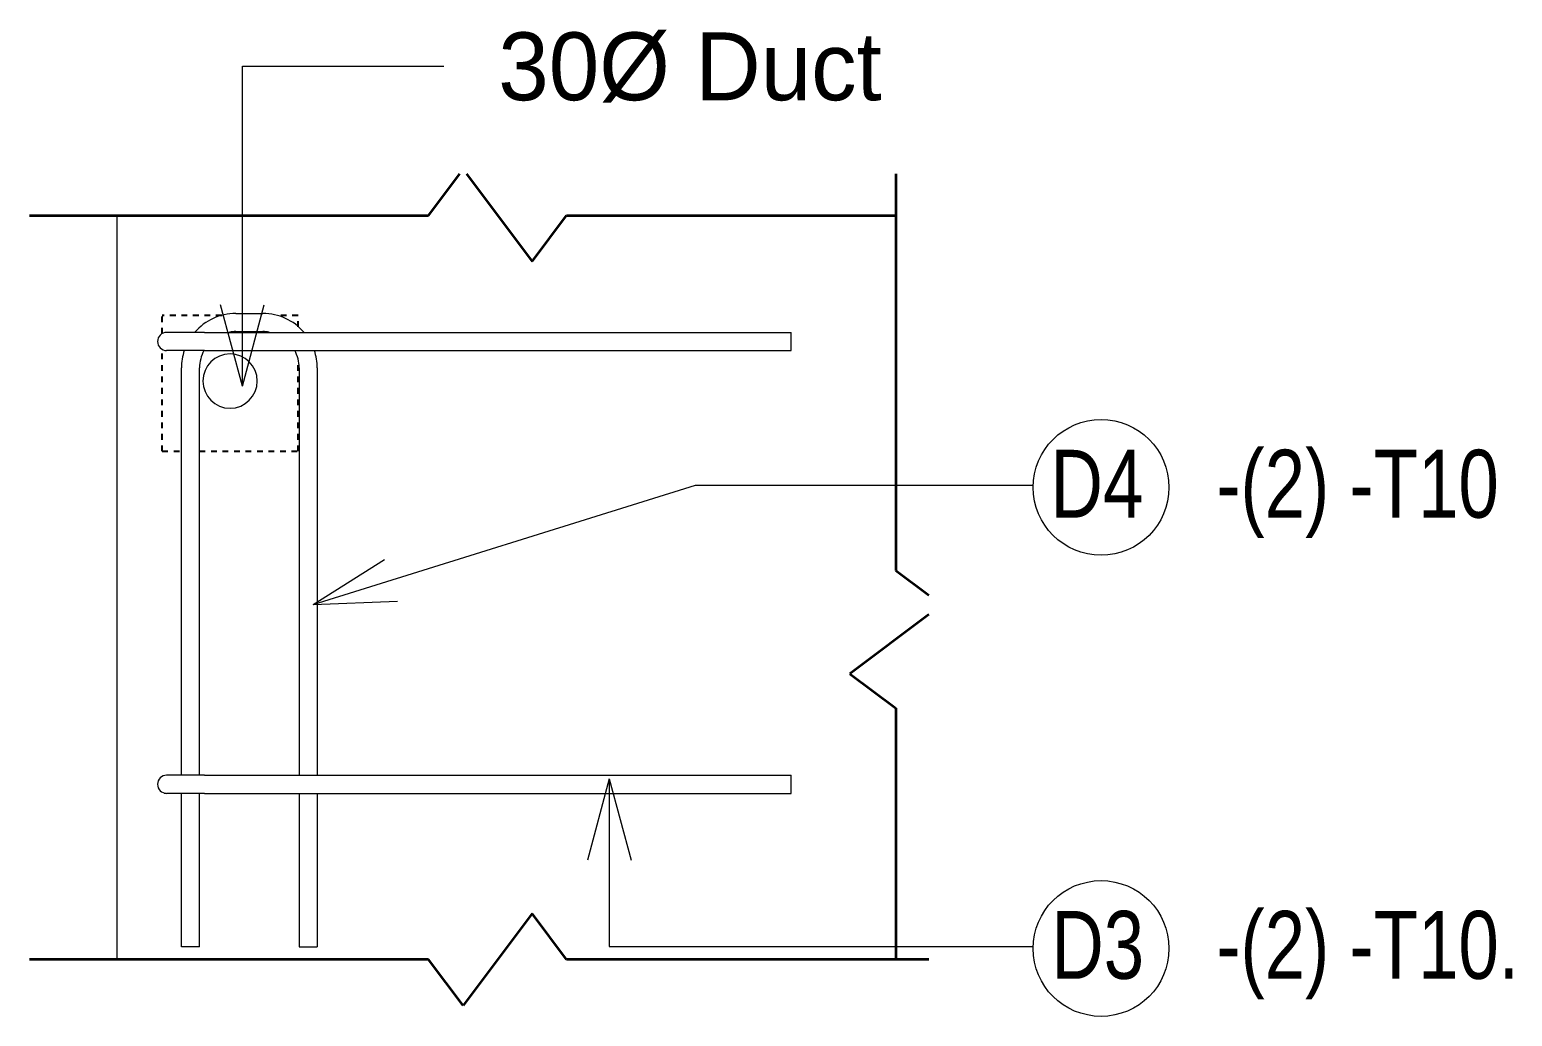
# Model space of a CAD drawing. Header units: millimetres. Extents: x 5559 to 16882, y -798 to 6095.
# Drawn here: x 16063 to 16882, y 1149 to 1694 of the extents above; entities that cross this region are included whole.
import ezdxf

# ---------------------------------------------------------------- set-up
doc = ezdxf.new("R2010")
doc.units = ezdxf.units.MM
doc.linetypes.add('Dash', pattern=[6.35, 3.175, -3.175])
for name, color, linetype, lineweight in [('A-DETL-GENF', 92, 'Continuous', 18), ('A-DETL-MEDM', 33, 'Continuous', 35), ('A-WALL', 113, 'Continuous', 18), ('A-WALL-HDLN', 110, 'Dash', 25), ('G-ANNO-TEXT', 231, 'Continuous', 9), ('S-RBAR', 171, 'Continuous', 18), ('S-RBAR-IDEN', 171, 'Continuous', 9)]:
    doc.layers.add(name, color=color, linetype=linetype, lineweight=lineweight)
doc.styles.add('Nirmala UI Semilight_1', font='Nirmala UI Semilight.ttf', dxfattribs={"width": 0.8, "height": 37.5})
doc.styles.add('Nirmala UI Semilight_2', font='Nirmala UI Semilight.ttf', dxfattribs={"height": 37.5})

# ---------------------------------------------------------------- blocks, each defined once
blk = doc.blocks.new('M_Break Line - M_Break Line-556746-Detail 22')
at = {"layer": 'A-DETL-MEDM'}
for p, q in [((6694.51, 1591.47), (6711.77, 1614.49)), ((6715.34, 1614.49), (6751.66, 1566.07)), ((6474.16, 1591.47), (6694.51, 1591.47)), ((6751.66, 1566.07), (6770.71, 1591.47)), ((6770.71, 1591.47), (6952.61, 1591.47))]:
    blk.add_line(p, q, dxfattribs=at)
blk = doc.blocks.new('M_Break Line - M_Break Line-556703-Detail 22')
at = {"layer": 'A-DETL-MEDM'}
for p, q in [((6952.61, 1614.49), (6952.61, 1395.41)), ((6952.61, 1395.41), (6970.81, 1381.76)), ((6970.81, 1370.97), (6927.21, 1338.26)), ((6927.21, 1338.26), (6952.61, 1319.21)), ((6952.61, 1319.21), (6952.61, 1180.43))]:
    blk.add_line(p, q, dxfattribs=at)
blk = doc.blocks.new('M_Break Line - M_Break Line-556762-Detail 22')
at = {"layer": 'A-DETL-MEDM'}
for p, q in [((6751.66, 1205.83), (6713.56, 1155.03)), ((6770.71, 1180.43), (6751.66, 1205.83)), ((6694.51, 1180.43), (6474.16, 1180.43)), ((6713.56, 1155.03), (6694.51, 1180.43)), ((6970.81, 1180.43), (6770.71, 1180.43))]:
    blk.add_line(p, q, dxfattribs=at)
blk = doc.blocks.new('M_Rebar Tag1 - DOT-447345-Detail 22')
at = {"layer": 'S-RBAR-IDEN'}
blk.add_circle((7065.89, 1186.48), 37.5, dxfattribs=at)

msp = doc.modelspace()

# ---------------------------------------------------------------- linework, layer by layer
at = {"layer": 'A-WALL'}
for p, q in [((16111.39362, 1591.47379), (16111.39362, 1180.43161)), ((16173.89362, 1515), (16173.88961, 1515)), ((16173.88961, 1485), (16173.89362, 1485))]:
    msp.add_line(p, q, dxfattribs=at)
for start, end in [(0, 180), (180, 0)]:
    msp.add_arc((16173.89362, 1500), 15, start, end, dxfattribs=at)
at = {"layer": 'A-WALL-HDLN'}
for p, q in [((16169.25117, 1536.25), (16136.38861, 1536.25)), ((16136.38961, 1526.22986), (16136.38961, 1536.25)), ((16211.38961, 1536.25), (16199.78098, 1536.25)), ((16211.38861, 1536.25), (16211.38961, 1536.25)), ((16211.38961, 1529.94634), (16211.38961, 1536.25)), ((16136.38961, 1461.25), (16136.38961, 1517.5105)), ((16211.38961, 1461.25), (16211.38961, 1512.07724)), ((16136.38861, 1461.25), (16147.01575, 1461.25)), ((16157.01641, 1461.25), (16211.38961, 1461.25)), ((16211.38961, 1461.25), (16211.38861, 1461.25))]:
    msp.add_line(p, q, dxfattribs=at)
at = {"layer": 'G-ANNO-TEXT', "color": 7}
for p, q in [((16180.68449, 1673.91285), (16291.985, 1673.91285)), ((16180.68449, 1497.17764), (16180.68449, 1673.91285)), ((16180.68449, 1497.17764), (16168.62677, 1542.17764)), ((16180.68449, 1497.17764), (16192.7422, 1542.17764))]:
    msp.add_line(p, q, dxfattribs=at)
at = {"layer": 'S-RBAR'}
for p, q in [((16177.01641, 1537.32125), (16192.01641, 1537.32125)), ((16159.81826, 1526.87018), (16138.81826, 1526.87018)), ((16159.81826, 1526.87018), (16483.81826, 1526.87018)), ((16177.01641, 1527.32125), (16192.01641, 1527.32125)), ((16483.81826, 1516.87018), (16483.81826, 1526.87018)), ((16159.81826, 1516.87018), (16138.81826, 1516.87018)), ((16159.81826, 1516.87018), (16483.81826, 1516.87018)), ((16147.01641, 1282.19286), (16147.01641, 1507.32125)), ((16157.01641, 1282.19286), (16157.01641, 1507.32125)), ((16212.01641, 1507.32125), (16212.01641, 1282.19286)), ((16222.01641, 1507.32125), (16222.01641, 1282.19286)), ((16159.81826, 1282.19286), (16138.81826, 1282.19286)), ((16159.81826, 1282.19286), (16483.81826, 1282.19286)), ((16483.81826, 1272.19286), (16483.81826, 1282.19286)), ((16159.81826, 1272.19286), (16138.81826, 1272.19286)), ((16147.01641, 1187.32125), (16147.01641, 1272.19286)), ((16157.01641, 1187.32125), (16157.01641, 1272.19286)), ((16159.81826, 1272.19286), (16483.81826, 1272.19286)), ((16212.01641, 1272.19286), (16212.01641, 1187.32125)), ((16222.01641, 1272.19286), (16222.01641, 1187.32125)), ((16157.01641, 1187.32125), (16147.01641, 1187.32125)), ((16212.01641, 1187.32125), (16222.01641, 1187.32125))]:
    msp.add_line(p, q, dxfattribs=at)
for centre, radius, start, end in [((16177.01641, 1507.32125), 30, 90, 139.01792485), ((16192.01641, 1507.32125), 30, 40.98207515, 90), ((16138.81826, 1521.87018), 5, 90, 270), ((16177.01641, 1507.32125), 20, 90, 99.9285356), ((16192.01641, 1507.32125), 20, 80.0714644, 90), ((16138.81826, 1521.87018), 5, 255, 270), ((16177.01641, 1507.32125), 30, 161.30080012, 180), ((16177.01641, 1507.32125), 20, 151.4027088, 180), ((16192.01641, 1507.32125), 20, 0, 28.5972912), ((16192.01641, 1507.32125), 30, 360, 18.69919988), ((16138.81826, 1277.19286), 5, 90, 270), ((16138.81826, 1277.19286), 5, 255, 270)]:
    msp.add_arc(centre, radius, start, end, dxfattribs=at)
at = {"layer": 'S-RBAR-IDEN'}
for p, q in [((16219.84107, 1376.46565), (16430.92187, 1442.43721)), ((16430.92187, 1442.43721), (16617.40646, 1442.43721)), ((16219.84107, 1376.46565), (16259.1952, 1401.39837)), ((16219.84107, 1376.46565), (16266.38911, 1378.38095)), ((16383.24718, 1280.29025), (16371.18947, 1235.29025)), ((16383.24718, 1280.29025), (16395.30489, 1235.29025)), ((16383.24718, 1280.29025), (16383.24718, 1187.6373)), ((16383.24718, 1187.6373), (16617.40646, 1187.6373))]:
    msp.add_line(p, q, dxfattribs=at)

# ---------------------------------------------------------------- block references
at = {"layer": 'A-DETL-GENF'}
for name in ['M_Break Line - M_Break Line-556746-Detail 22', 'M_Break Line - M_Break Line-556703-Detail 22', 'M_Break Line - M_Break Line-556762-Detail 22']:
    msp.add_blockref(name, (9589.01553, 0), dxfattribs=at)
at = {"layer": 'S-RBAR-IDEN'}
for p in [(9589.01553, 254.79991), (9589.01553, 0)]:
    msp.add_blockref('M_Rebar Tag1 - DOT-447345-Detail 22', p, dxfattribs=at)

# ---------------------------------------------------------------- texts
at = {"layer": 'G-ANNO-TEXT', "color": 7, "insert": (16321.985, 1692.66285), "char_height": 37.5, "width": 260.9492813, "attachment_point": 1, "style": 'Nirmala UI Semilight_2'}
msp.add_mtext('30Ø Duct', dxfattribs=at)
at = {"layer": 'S-RBAR-IDEN', "char_height": 37.5, "attachment_point": 1, "style": 'Nirmala UI Semilight_1'}
for s, insert, width in [('D4', (16626.9921, 1462.03531), 62.531625), ('-(2) -T10', (16718.5598, 1462.03531), 182.78475), ('D3', (16627.4121, 1207.2354), 61.5696), ('-(2) -T10.', (16718.5598, 1207.2354), 194.32905)]:
    msp.add_mtext(s, dxfattribs=dict(at, insert=insert, width=width))

doc.saveas('drawing.dxf')
